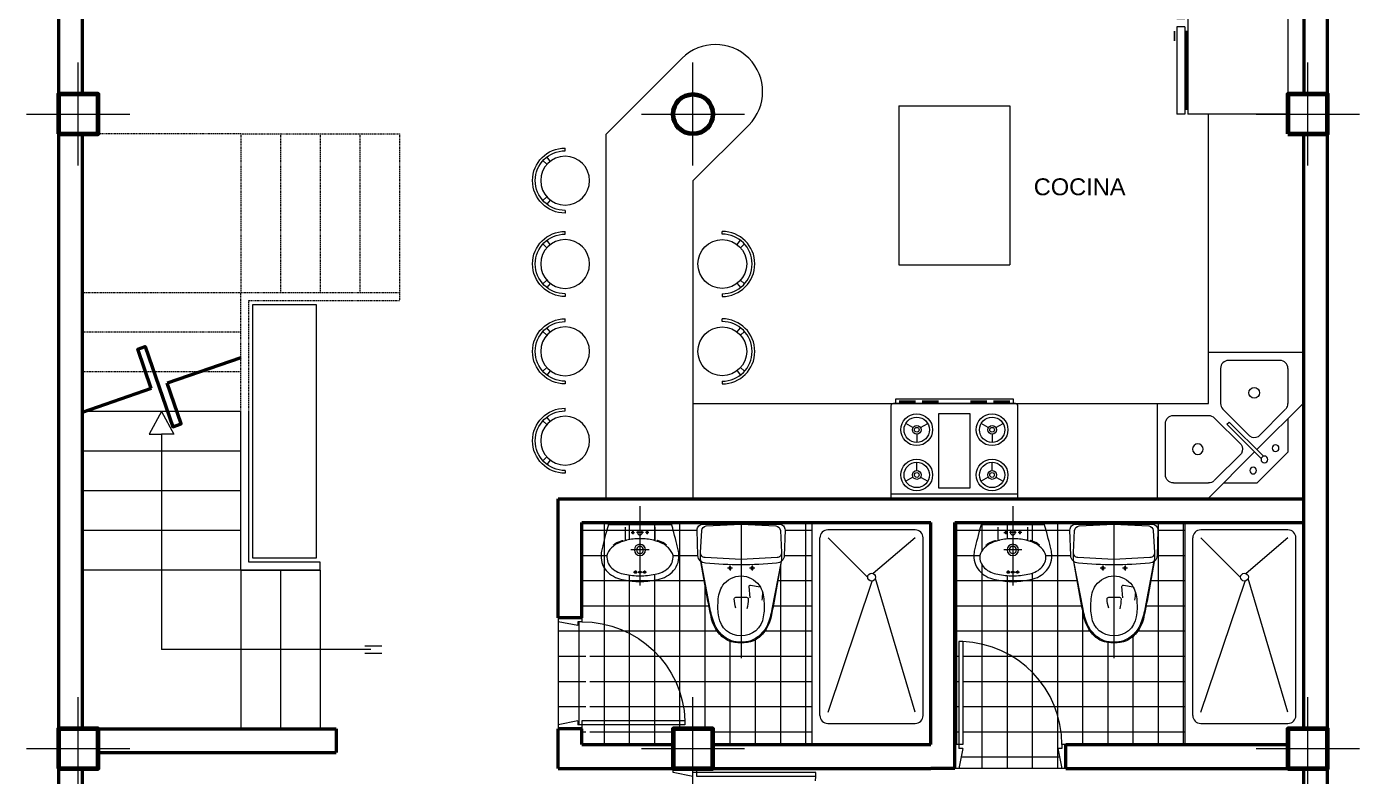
# Model space of a CAD drawing. Extents: x -454308 to 890911, y -14103 to 1343694.
# Drawn here: x 205857.3 to 206109.3, y 658895.3 to 659037.1 of the extents above; entities that cross this region are included whole.
import ezdxf
from ezdxf.lldxf.tags import DXFTag

# ---------------------------------------------------------------- set-up
doc = ezdxf.new("R2010")
doc.units = 0
doc.header["$MEASUREMENT"] = 0
doc.linetypes.add('DASHDOT', pattern=[1, 0.5, -0.25, 0, -0.25])
doc.linetypes.add('HIDDEN2', pattern=[0.1875, 0.125, -0.0625])
for name, color, linetype, lineweight in [('columnas', 1, 'Continuous', 70), ('EJES', 8, 'Continuous', 5), ('escaleras', 68, 'Continuous', 20), ('Mobiliario', 7, 'Continuous', 9), ('paredes', 20, 'Continuous', 50), ('Piezas sanitarias', 7, 'Continuous', 15), ('PROYECCION', 21, 'Continuous', 9), ('PUERTAS', 7, 'Continuous', 20), ('SANITARIAS', 7, 'Continuous', 15), ('TEXTO', 7, 'Continuous', 15), ('textura', 250, 'Continuous', 13)]:
    doc.layers.add(name, color=color, linetype=linetype, lineweight=lineweight)
doc.styles.add('espacios', font='arial.ttf', dxfattribs={"height": 0.1})
tags = doc.linetypes.add('DASHED2', pattern=[0.375, 0.25, -0.125]).pattern_tags.tags
tags[6:7] = [DXFTag(74, 4), DXFTag(75, 0), DXFTag(340, '0'), DXFTag(46, 1.0), DXFTag(50, 0.0), DXFTag(44, 0.0), DXFTag(45, 0.0)]
tags[4:5] = [DXFTag(74, 4), DXFTag(75, 0), DXFTag(340, '0'), DXFTag(46, 1.0), DXFTag(50, 0.0), DXFTag(44, 0.0), DXFTag(45, 0.0)]
pattern_1 = [(90, (205447.387, 658641.817), (-4.7625, 3e-16), []), (180, (205447.387, 658641.817), (-6e-16, -4.7625), [])]

# ---------------------------------------------------------------- blocks, each defined once
blk = doc.blocks.new('Plt-Pta-080-izq-x15')
at = {"layer": 'PUERTAS'}
for p, q in [((-0.775, 0.7496), (-0.775, 0)), ((-0.75, 0.7496), (-0.775, 0.7496)), ((-0.75, 0.7496), (-0.75, 0)), ((-0.775, 0), (-0.8, 0)), ((-0.775, 0), (-0.775, -0.025)), ((-0.75, 0), (-0.775, 0)), ((-0.025, 0), (-0.025, -0.025)), ((0, 0), (-0.025, 0)), ((-0.75, -0.025), (-0.775, -0.025)), ((-0.75, -0.025), (-0.775, -0.15)), ((-0.025, -0.025), (-0.05, -0.025)), ((-0.05, -0.025), (-0.025, -0.15)), ((-0.775, -0.15), (-0.8, -0.15)), ((0, -0.15), (-0.025, -0.15))]:
    blk.add_line(p, q, dxfattribs=at)
at = {"layer": 'PUERTAS', "linetype": 'HIDDEN2'}
blk.add_arc((-0.775, 0), 0.75, 0, 88.08979, dxfattribs=at)
blk = doc.blocks.new('Plt-Wc03')
at = {"layer": 'Piezas sanitarias', "color": 9, "linetype": 'DASHED2'}
blk.add_line((0, -0.01), (0, -0.8555), dxfattribs=at)
at = {"layer": 'Piezas sanitarias'}
for p, q in [((-0.0859, -0.287), (-0.0539, -0.287)), ((-0.0699, -0.271), (-0.0701, -0.303)), ((0.054, -0.287), (0.086, -0.287)), ((0.07, -0.271), (0.0698, -0.303))]:
    blk.add_line(p, q, dxfattribs=at)
for points in [[(-0.2239, -0.255, 0.053591), (0.2239, -0.255, 0.404026), (0.2719, -0.2087), (0.2775, -0.048, 0.414214), (0.2395, -0.01), (-0.2395, -0.01, 0.414214), (-0.2775, -0.048), (-0.2719, -0.2087, 0.404026)], [(0, -0.233), (0.2267, -0.2211, 0.414214), (0.2551, -0.1896), (0.2478, -0.0499, 0.383864), (0.2194, -0.0215), (0, -0.01), (-0.2194, -0.0215, 0.383864), (-0.2478, -0.0499), (-0.2551, -0.1896, 0.414214), (-0.2267, -0.2211)], [(0, -0.715, 0.37964), (0.14, -0.595, 0.079873), (0.144, -0.495, 0.138583), (0.115, -0.395, 0.226153), (0, -0.336, 0.226153), (-0.115, -0.395, 0.138583), (-0.144, -0.495, 0.079873), (-0.14, -0.595, 0.37964)]]:
    blk.add_lwpolyline(points, format="xyb", close=True, dxfattribs=at)
for points in [[(-0.2551, -0.1896, 0.012676), (-0.2552, -0.2264, 0.002263), (-0.255, -0.233), (-0.2528, -0.2453, 0.001902)], [(-0.255, -0.233), (-0.2526, -0.2455, 0.056758)], [(-0.2528, -0.2453), (-0.2088, -0.495, 0.001902), (-0.189, -0.595, 0.123265), (-0.142, -0.695, 0.121291), (-0.0789, -0.745, 0.190117), (0.0789, -0.745, 0.121291), (0.142, -0.695, 0.123265), (0.189, -0.595, 0.001902), (0.2088, -0.495), (0.2528, -0.2453, 0.002263)], [(-0.2526, -0.2455), (-0.1944, -0.545, 0.056758), (-0.1655, -0.645, 0.197284), (-0.0607, -0.745, 0.14834), (0.0607, -0.745, 0.197284), (0.1655, -0.645, 0.056758), (0.1944, -0.545), (0.2526, -0.2455)], [(0.2528, -0.2453), (0.255, -0.233, 0.002263), (0.2552, -0.2264, 0.012676), (0.2551, -0.1896, 0.012676)], [(-0.0571, -0.4739), (-0.0508, -0.4028, 0.493145), (-0.0602, -0.3942), (-0.1208, -0.4049)], [(0.0322, -0.5404, 0.090248), (0.043, -0.481, 0.414214), (0.033, -0.471), (-0.035, -0.471, 0.414214), (-0.045, -0.481, 0.051629), (-0.0368, -0.5445)]]:
    blk.add_lwpolyline(points, format="xyb", dxfattribs=at)
blk.add_lwpolyline([(0.2526, -0.2455), (0.255, -0.233)], dxfattribs=at)
for centre in [(-0.0699, -0.287), (0.07, -0.287)]:
    blk.add_circle(centre, 0.008, dxfattribs=at)
blk.add_arc((0.1919, -0.4335), 0.3269, 180.80422, 189.75516, dxfattribs=at)
blk = doc.blocks.new('Plt-Lvmanos04')
at = {"layer": 'Piezas sanitarias', "color": 9, "linetype": 'DASHDOT'}
blk.add_line((0, 0.1027), (0, -0.4981), dxfattribs=at)
at = {"layer": 'Piezas sanitarias'}
for p, q in [((-0.0562, -0.063), (-0.0338, -0.063)), ((-0.045, -0.0518), (-0.045, -0.0742)), ((-0.0215, -0.063), (0.0215, -0.063)), ((0, -0.0415), (0, -0.0845)), ((0.0562, -0.063), (0.0338, -0.063)), ((0.045, -0.0518), (0.045, -0.0742)), ((-0.0569, -0.1725), (0.0569, -0.1725)), ((-0.04, -0.313), (-0.017, -0.313)), ((-0.0285, -0.303), (-0.0285, -0.3205)), ((-0.0115, -0.313), (0.0115, -0.313)), ((0, -0.303), (0, -0.3205)), ((0.04, -0.313), (0.017, -0.313)), ((0.0285, -0.303), (0.0285, -0.3205))]:
    blk.add_line(p, q, dxfattribs=at)
for points in [[(-0.1989, -0.0096, 0.488786), (-0.1955, -0.014), (0.1955, -0.014, 0.488786), (0.1989, -0.0096, -0.001137), (0.1978, -0.0053, 0.344648), (0.191, 0), (-0.191, 0, 0.344648), (-0.1978, -0.0053, -0.001137)], [(0, -0.103, -0.069791), (0.0848, -0.1118, -0.058652), (0.152, -0.137, -0.026369), (0.168, -0.15, -0.128687), (0.2045, -0.195, -0.052138), (0.2085, -0.208, -0.233681), (0.1775, -0.2866, -0.15547), (0.095, -0.3264, -0.039583), (0, -0.336, -0.039583), (-0.095, -0.3264, -0.15547), (-0.1775, -0.2866, -0.233681), (-0.2085, -0.208, -0.052138), (-0.2045, -0.195, -0.128687), (-0.168, -0.15, -0.026369), (-0.152, -0.137, -0.058652), (-0.0848, -0.1118, -0.069791)], [(-0.0285, -0.308, 0.056606), (-0.0321, -0.3084, 0.070345), (-0.0349, -0.3095, 0.106153), (-0.0369, -0.3113, 0.161551), (-0.0375, -0.313, 0.161551), (-0.0369, -0.3147, 0.106153), (-0.0349, -0.3165, 0.070345), (-0.0321, -0.3176, 0.056606), (-0.0285, -0.318, 0.056606), (-0.0249, -0.3176, 0.070345), (-0.0221, -0.3165, 0.106153), (-0.0201, -0.3147, 0.161551), (-0.0195, -0.313, 0.161551), (-0.0201, -0.3113, 0.106153), (-0.0221, -0.3095, 0.070345), (-0.0249, -0.3084, 0.056606)], [(0, -0.308, 0.056606), (-0.0036, -0.3084, 0.070345), (-0.0064, -0.3095, 0.106153), (-0.0084, -0.3113, 0.161551), (-0.009, -0.313, 0.161551), (-0.0084, -0.3147, 0.106153), (-0.0064, -0.3165, 0.070345), (-0.0036, -0.3176, 0.056606), (0, -0.318, 0.056606), (0.0036, -0.3176, 0.070345), (0.0064, -0.3165, 0.106153), (0.0084, -0.3147, 0.161551), (0.009, -0.313, 0.161551), (0.0084, -0.3113, 0.106153), (0.0064, -0.3095, 0.070345), (0.0036, -0.3084, 0.056606)], [(0.0285, -0.308, -0.056606), (0.0321, -0.3084, -0.070345), (0.0349, -0.3095, -0.106153), (0.0369, -0.3113, -0.161551), (0.0375, -0.313, -0.161551), (0.0369, -0.3147, -0.106153), (0.0349, -0.3165, -0.070345), (0.0321, -0.3176, -0.056606), (0.0285, -0.318, -0.056606), (0.0249, -0.3176, -0.070345), (0.0221, -0.3165, -0.106153), (0.0201, -0.3147, -0.161551), (0.0195, -0.313, -0.161551), (0.0201, -0.3113, -0.106153), (0.0221, -0.3095, -0.070345), (0.0249, -0.3084, -0.056606)]]:
    blk.add_lwpolyline(points, format="xyb", close=True, dxfattribs=at)
for points in [[(0.1978, -0.0053, 0.015268), (0.214, -0.063, 0.006896), (0.233, -0.137, 0.006472), (0.2415, -0.1725, -0.027897), (0.2455, -0.208, -0.218728), (0.202, -0.313, -0.154996), (0.1, -0.362, -0.039605), (0, -0.372, -0.039605), (-0.1, -0.362, -0.154996), (-0.202, -0.313, -0.218728), (-0.2455, -0.208, -0.027897), (-0.2415, -0.1725, 0.006472), (-0.233, -0.137, 0.006896), (-0.214, -0.063, 0.014131), (-0.1989, -0.0096, 0.014131)], [(-0.0935, -0.029), (-0.0935, -0.105, 0.487083), (-0.0848, -0.1118, 0.487083)], [(0.0935, -0.029), (0.0935, -0.105, -0.487083), (0.0848, -0.1118)], [(-0.1695, -0.1434, -0.007513), (-0.1555, -0.1317, -0.034507), (-0.1122, -0.1136, -0.513393), (-0.1085, -0.1162), (-0.1085, -0.1166, -0.320792), (-0.1104, -0.1193, -0.320792)], [(0.1695, -0.1434, 0.007513), (0.1555, -0.1317, 0.034507), (0.1122, -0.1136, 0.513393), (0.1085, -0.1162), (0.1085, -0.1166, 0.320792), (0.1104, -0.1193, 0.320792)]]:
    blk.add_lwpolyline(points, format="xyb", dxfattribs=at)
for centre, radius in [((-0.045, -0.063), 0.006), ((0, -0.063), 0.015), ((0.045, -0.063), 0.006), ((0, -0.1725), 0.0355), ((0, -0.1725), 0.0225)]:
    blk.add_circle(centre, radius, dxfattribs=at)
blk = doc.blocks.new('Plt-Pta-070-izq-x15')
at = {"layer": 'PUERTAS'}
for p, q in [((-0.675, 0.6495), (-0.675, 0)), ((-0.65, 0.6495), (-0.675, 0.6495)), ((-0.65, 0.6495), (-0.65, 0)), ((-0.675, 0), (-0.7, 0)), ((-0.675, 0), (-0.675, -0.025)), ((-0.65, 0), (-0.675, 0)), ((0, 0), (-0.025, 0)), ((-0.025, 0), (-0.025, -0.025)), ((-0.65, -0.025), (-0.675, -0.15)), ((-0.65, -0.025), (-0.675, -0.025)), ((-0.05, -0.025), (-0.025, -0.15)), ((-0.025, -0.025), (-0.05, -0.025)), ((-0.675, -0.15), (-0.7, -0.15)), ((0, -0.15), (-0.025, -0.15))]:
    blk.add_line(p, q, dxfattribs=at)
blk.add_arc((-0.675, 0), 0.65, 0, 87.79577, dxfattribs=at)
blk = doc.blocks.new('Plt-Nevera01')
at = {"layer": 'Mobiliario'}
for p, q in [((0, 0), (0, 0.9)), ((0, 0.9), (0.63, 0.9)), ((0.63, 0.3), (0.63, 0.9)), ((0.63, 0.87), (0.65, 0.87)), ((0.65, 0.9), (0.7, 0.9)), ((0.65, 0.35), (0.65, 0.9)), ((0.7, 0.35), (0.7, 0.9)), ((0.63, 0.38), (0.65, 0.38)), ((0.65, 0.35), (0.7, 0.35)), ((0.63, 0), (0.63, 0.3)), ((0.63, 0.27), (0.65, 0.27)), ((0.65, 0.3), (0.7, 0.3)), ((0.65, 0), (0.65, 0.3)), ((0.7, 0), (0.7, 0.3)), ((0, 0), (0.63, 0)), ((0.63, 0.03), (0.65, 0.03)), ((0.65, 0), (0.7, 0))]:
    blk.add_line(p, q, dxfattribs=at)
for points, const_width in [([(0.64, 0.38), (0.64, 0.87)], 0.02), ([(0.7144, 0.3764), (0.7144, 0.4386)], 0.01), ([(0.64, 0.03), (0.64, 0.27)], 0.02), ([(0.7144, 0.2778), (0.7144, 0.2312)], 0.01)]:
    blk.add_lwpolyline(points, dxfattribs=dict(at, const_width=const_width))
blk = doc.blocks.new('silla')
at = {"layer": 'Mobiliario'}
for p, q in [((-0.275, 0), (-0.3, 0)), ((0.275, 0), (0.3, 0)), ((-0.179, -0.137), (-0.218, -0.167)), ((-0.15, -0.168), (-0.184, -0.205)), ((0.15, -0.168), (0.184, -0.205)), ((0.179, -0.137), (0.218, -0.167))]:
    blk.add_line(p, q, dxfattribs=at)
blk.add_circle((0, 0), 0.225, dxfattribs=at)
for radius in [0.3, 0.275]:
    blk.add_arc((0, 0), radius, 180, 0, dxfattribs=at)
blk = doc.blocks.new('A$C5BE56470')
at = {"layer": 'TEXTO', "ltscale": 3, "style": 'espacios'}
blk.add_text('COCINA', height=0.10645, dxfattribs=at).set_placement((0.0116, 0.038))
blk = doc.blocks.new('7uytiyuiuyoiyoyoiuiouou')
at = {"layer": 'Mobiliario'}
for p, q in [((-131.9855, -205.9276), (-131.9855, -205.1876)), ((-131.9855, -205.1876), (-131.9555, -205.1876)), ((-131.9555, -205.1726), (-131.9555, -205.9426)), ((-131.3555, -205.1576), (-131.9405, -205.1576)), ((-131.3855, -205.1576), (-131.3855, -205.9576)), ((-131.3555, -205.9576), (-131.3555, -205.1576)), ((-131.8043, -205.2963), (-131.8305, -205.2508)), ((-131.4918, -205.2963), (-131.4655, -205.2508)), ((-131.8043, -205.3439), (-131.8305, -205.3894)), ((-131.763, -205.3201), (-131.7105, -205.3201)), ((-131.533, -205.3201), (-131.5855, -205.3201)), ((-131.4918, -205.3439), (-131.4655, -205.3894)), ((-131.8043, -205.7713), (-131.8305, -205.7258)), ((-131.763, -205.7951), (-131.7105, -205.7951)), ((-131.533, -205.7951), (-131.5855, -205.7951)), ((-131.4918, -205.7713), (-131.4655, -205.7258)), ((-131.8043, -205.8189), (-131.8305, -205.8644)), ((-131.4918, -205.8189), (-131.4655, -205.8644)), ((-131.9555, -205.9276), (-131.9855, -205.9276)), ((-131.9405, -205.9576), (-131.3555, -205.9576))]:
    blk.add_line(p, q, dxfattribs=at)
at = {"layer": 'Mobiliario', "const_width": 0.02}
for points in [[(-131.9655, -205.2076), (-131.9655, -205.3126)], [(-131.9655, -205.3526), (-131.9655, -205.4576)], [(-131.9655, -205.6576), (-131.9655, -205.7626)], [(-131.9655, -205.8026), (-131.9655, -205.9076)]]:
    blk.add_lwpolyline(points, dxfattribs=at)
at = {"layer": 'Mobiliario'}
blk.add_lwpolyline([(-131.89, -205.6576), (-131.4254, -205.6576), (-131.4254, -205.4576), (-131.89, -205.4576)], close=True, dxfattribs=at)
for centre, radius in [((-131.7905, -205.3201), 0.1), ((-131.7905, -205.3201), 0.08), ((-131.7905, -205.3201), 0.0275), ((-131.5055, -205.3201), 0.1), ((-131.5055, -205.3201), 0.08), ((-131.5055, -205.3201), 0.0275), ((-131.7905, -205.3201), 0.015), ((-131.5055, -205.3201), 0.015), ((-131.7905, -205.7951), 0.1), ((-131.7905, -205.7951), 0.08), ((-131.5055, -205.7951), 0.1), ((-131.5055, -205.7951), 0.08), ((-131.7905, -205.7951), 0.0275), ((-131.7905, -205.7951), 0.015), ((-131.5055, -205.7951), 0.0275), ((-131.5055, -205.7951), 0.015)]:
    blk.add_circle(centre, radius, dxfattribs=at)
for centre, start, end in [((-131.9405, -205.1726), 90, 180), ((-131.9405, -205.9426), 180, 270)]:
    blk.add_arc(centre, 0.015, start, end, dxfattribs=at)
blk = doc.blocks.new('rtyrtytutyuyui')
at = {"linetype": 'Continuous'}
for points in [[(-137.0561, -197.4601), (-136.8873, -197.6289)], [(-136.6603, -197.4601), (-136.8318, -197.6316)]]:
    blk.add_lwpolyline(points, dxfattribs=at)
blk.add_arc((-136.8575, -197.5871), 0.0514, 234.45219, 300.01726, dxfattribs=at)
at = {"layer": 'Mobiliario'}
for p, q in [((-136.5457, -197.1027), (-137.1457, -197.1027)), ((-137.0707, -197.2027), (-137.0707, -197.4248)), ((-136.6957, -197.1527), (-137.0207, -197.1527)), ((-136.6457, -197.2027), (-136.6457, -197.4248))]:
    blk.add_line(p, q, dxfattribs=at)
blk.add_circle((-136.8582, -197.3569), 0.0339, dxfattribs=at)
for centre, start, end in [((-137.0207, -197.2027), 90, 180), ((-136.6957, -197.2027), 0, 90), ((-137.0207, -197.4248), 180, 225), ((-136.6957, -197.4248), 319.07802, 0)]:
    blk.add_arc(centre, 0.05, start, end, dxfattribs=at)
blk = doc.blocks.new('A$C63E0405E')
at = {"layer": 'Mobiliario'}
for p, q in [((0.4524, 0.4842), (0.4382, 0.47)), ((0.4382, 0.47), (0.6534, 0.2546)), ((0.4524, 0.4842), (0.6676, 0.2687))]:
    blk.add_line(p, q, dxfattribs=at)
for points in [[(0.6266, 0.3098), (0.9221, 0.6053)], [(0.8221, 0.5053), (0.8221, 0.2943)], [(0.3168, 0), (0.6124, 0.2956)], [(0.6277, 0.1), (0.8221, 0.2943)], [(0.4168, 0.1), (0.6277, 0.1)]]:
    blk.add_lwpolyline(points, dxfattribs=at)
for centre in [(0.7445, 0.3191), (0.6738, 0.2484), (0.603, 0.1777)]:
    blk.add_circle(centre, 0.0212, dxfattribs=at)
blk.add_blockref('rtyrtytutyuyui', (137.4678, 198.0248), dxfattribs=at)
at = {"layer": 'Mobiliario', "xscale": -1, "rotation": 89.99999999999352}
blk.add_blockref('rtyrtytutyuyui', (-197.1027, -136.5457), dxfattribs=at)

msp = doc.modelspace()

# ---------------------------------------------------------------- hatches: boundary and pattern name
at = {"layer": 'textura'}
h = msp.add_hatch(dxfattribs=at)
h.set_pattern_fill('NET,_O', color=256, scale=1.5, angle=90)
h.set_pattern_definition(pattern_1)
h.paths.add_polyline_path([(205962.261, 658924.567), (205961.511, 658924.567), (205961.511, 658923.817), (205957.761, 658924.567), (205957.761, 658905.067), (205961.511, 658905.817), (205961.511, 658905.067), (205962.261, 658905.067)])
h.paths.add_polyline_path([(205986.684, 658925.467, -0.0019021), (205986.09, 658928.467), (205984.769, 658935.958, -0.2261216), (205984.197, 658937.057), (205984.029, 658941.877, -0.4142136), (205985.169, 658943.017), (205999.539, 658943.017, -0.4142136), (206000.679, 658941.877), (206000.511, 658937.057, -0.2261216), (205999.939, 658935.958), (205998.618, 658928.467, -0.0019021), (205998.024, 658925.467, -0.1232651), (205996.614, 658922.467, -0.1212906), (205994.721, 658920.967, -0.1901173), (205989.987, 658920.967, -0.1212906), (205988.094, 658922.467, -0.1232651)], flags=16)
h.paths.add_polyline_path([(205986.524, 658926.967), (205984.777, 658935.952), (205984.704, 658936.327, -0.0022633), (205984.699, 658936.524, -0.0121503), (205984.7, 658937.584, -0.0127277), (205984.702, 658937.629), (205984.921, 658941.821, -0.383864), (205985.773, 658942.672), (205992.354, 658943.017), (205998.935, 658942.672, -0.383864), (205999.787, 658941.821), (206000.007, 658937.629, -0.0127277), (206000.008, 658937.584, -0.0121503), (206000.009, 658936.524, -0.0022633), (206000.004, 658936.327), (205999.931, 658935.952), (205998.185, 658926.967, -0.0567578), (205997.319, 658923.967, -0.1972844), (205994.174, 658920.967, -0.1483405), (205990.534, 658920.967, -0.1972844), (205987.389, 658923.967, -0.0567578)], flags=0)
h.paths.add_polyline_path([(205988.154, 658925.467, -0.079873), (205988.034, 658928.467, -0.1385825), (205988.904, 658931.467, -0.2261532), (205992.354, 658933.237, -0.2261532), (205995.804, 658931.467, -0.1385825), (205996.674, 658928.467, -0.079873), (205996.554, 658925.467, -0.3796399), (205992.354, 658921.867, -0.3796399)], flags=0)
h.paths.add_polyline_path([(205976.085, 658933.527, -0.039583), (205973.236, 658933.237, -0.039583), (205970.387, 658933.527, -0.1554698), (205967.91, 658934.719, -0.2336808), (205966.981, 658937.077, -0.0521379), (205967.101, 658937.467, -0.128687), (205968.196, 658938.817, -0.0263692), (205968.676, 658939.207, -0.0368855), (205969.924, 658939.739, 0.3399668), (205969.981, 658939.824, 0.0172896), (205969.981, 658939.83), (205969.981, 658939.758, -0.02009), (205970.692, 658939.964, -0.4870831), (205970.431, 658940.168, 0.4870831), (205970.692, 658939.964, -0.0697909), (205973.236, 658940.227, -0.0697909), (205975.781, 658939.964, -0.02009), (205976.491, 658939.758), (205976.491, 658939.819, 0.3207916), (205976.548, 658939.739, -0.0368855), (205977.796, 658939.207, -0.0263692), (205978.276, 658938.817, -0.128687), (205979.371, 658937.467, -0.0521379), (205979.491, 658937.077, -0.2336808), (205978.562, 658934.719, -0.1554698)], flags=16)
h.paths.add_polyline_path([(205973.838, 658933.875, -0.1615511), (205973.821, 658933.927), (205973.811, 658933.927, 0.0756982)], flags=0)
h.paths.add_polyline_path([(205993.704, 658928.872, 0.0004099), (205993.704, 658928.887, -0.0004099)], flags=0)
h.paths.add_polyline_path([(205973.236, 658933.777, -0.0566056), (205973.128, 658933.789, -0.070345), (205973.045, 658933.821, -0.1833246), (205972.956, 658933.927, -0.1833246), (205973.045, 658934.033, -0.070345), (205973.128, 658934.065, -0.0566056), (205973.236, 658934.077, -0.0380131), (205973.31, 658934.072, 0.0380131), (205973.236, 658934.077), (205973.236, 658933.927), (205973.506, 658933.927, 0.1615511), (205973.489, 658933.979, 0.1061532), (205973.427, 658934.033, -0.1833246), (205973.517, 658933.927, -0.1833246), (205973.427, 658933.821, -0.070345), (205973.345, 658933.789, -0.0566056)], flags=0)
h.paths.add_polyline_path([(205972.111, 658933.927), (205972.101, 658933.927, 0.0756982), (205972.128, 658933.875, -0.1615511)], flags=0)
h.paths.add_polyline_path([(205972.171, 658938.142, -1), (205974.301, 658938.142, -1)], flags=0)
h.paths.add_polyline_path([(205971.528, 658938.142, 0.4658267), (205972.561, 658938.142, 1), (205973.911, 658938.142)], flags=0)
h.paths.add_polyline_path([(205990.014, 658934.707, -1), (205990.494, 658934.707, -1)], flags=0)
h.paths.add_polyline_path([(205975.831, 658939.958, -0.0000011), (205975.831, 658939.958, -939520.5120104)], flags=16)
h.paths.add_polyline_path([(205974.251, 658941.427, 4.3980841), (205974.406, 658941.427, 0.4142136), (205974.586, 658941.247), (205974.586, 658941.427)], flags=16)
h.paths.add_polyline_path([(205972.786, 658941.427, -1), (205973.686, 658941.427, -1)], flags=16)
h.paths.add_polyline_path([(205994.211, 658934.707, -1), (205994.691, 658934.707, -1)], flags=0)
h.paths.add_polyline_path([(205971.706, 658941.427, -1), (205972.066, 658941.427, -1)], flags=16)
edge = h.paths.add_edge_path()
edge.add_line((205987.011, 658904.317), (205987.011, 658901.317))
edge.add_line((205987.011, 658901.317), (206005.761, 658901.317))
edge.add_line((206005.761, 658901.317), (206005.761, 658943.317))
edge.add_line((206005.761, 658943.317), (205962.261, 658943.317))
edge.add_line((205962.261, 658943.317), (205962.261, 658901.317))
edge.add_line((205962.261, 658901.317), (205963.011, 658901.317))
edge.add_line((205963.011, 658901.317), (205963.011, 658920.803))
edge.add_line((205963.011, 658920.803), (205963.761, 658920.803))
edge.add_arc((205963.011, 658901.317), 19.5, 8.84988, 87.79577, ccw=False)
edge.add_line((205982.279, 658904.317), (205987.011, 658904.317))
edge = h.paths.add_edge_path()
edge.add_line((205963.761, 658901.317), (205979.511, 658901.317))
edge.add_line((205979.511, 658901.317), (205979.511, 658904.317))
edge.add_line((205979.511, 658904.317), (205982.279, 658904.317))
edge.add_arc((205963.011, 658901.317), 19.5, 8.84988, 87.79577)
edge.add_line((205963.761, 658920.803), (205963.761, 658901.317))
h = msp.add_hatch(dxfattribs=at)
h.set_pattern_fill('NET,_O', color=256, scale=1.5, angle=90)
h.set_pattern_definition(pattern_1)
h.paths.add_polyline_path([(206076.261, 658943.317), (206032.761, 658943.317), (206032.761, 658901.317), (206033.511, 658901.317), (206033.511, 658920.803), (206034.261, 658920.803, -0.40299), (206053.011, 658901.317), (206053.761, 658901.317), (206076.261, 658901.317)])
h.paths.add_polyline_path([(206057.184, 658925.467, -0.0019021), (206056.59, 658928.467), (206055.269, 658935.958, -0.2261216), (206054.697, 658937.057), (206054.529, 658941.877, -0.4142136), (206055.669, 658943.017), (206070.039, 658943.017, -0.4142136), (206071.179, 658941.877), (206071.011, 658937.057, -0.2261216), (206070.439, 658935.958), (206069.118, 658928.467, -0.0019021), (206068.524, 658925.467, -0.1232651), (206067.114, 658922.467, -0.1212906), (206065.221, 658920.967, -0.1901173), (206060.487, 658920.967, -0.1212906), (206058.594, 658922.467, -0.1232651)], flags=16)
h.paths.add_polyline_path([(206057.024, 658926.967), (206055.277, 658935.952), (206055.204, 658936.327, -0.0022633), (206055.199, 658936.524, -0.0121503), (206055.2, 658937.584, -0.0127277), (206055.202, 658937.629), (206055.421, 658941.821, -0.383864), (206056.273, 658942.672), (206062.854, 658943.017), (206069.435, 658942.672, -0.383864), (206070.287, 658941.821), (206070.507, 658937.629, -0.0127277), (206070.508, 658937.584, -0.0121503), (206070.509, 658936.524, -0.0022633), (206070.504, 658936.327), (206070.431, 658935.952), (206068.685, 658926.967, -0.0567578), (206067.819, 658923.967, -0.1972844), (206064.674, 658920.967, -0.1483405), (206061.034, 658920.967, -0.1972844), (206057.889, 658923.967, -0.0567578)], flags=0)
h.paths.add_polyline_path([(206058.654, 658925.467, -0.079873), (206058.534, 658928.467, -0.1385825), (206059.404, 658931.467, -0.2261532), (206062.854, 658933.237, -0.2261532), (206066.304, 658931.467, -0.1385825), (206067.174, 658928.467, -0.079873), (206067.054, 658925.467, -0.3796399), (206062.854, 658921.867, -0.3796399)], flags=0)
h.paths.add_polyline_path([(206046.585, 658933.527, -0.039583), (206043.736, 658933.237, -0.039583), (206040.887, 658933.527, -0.1554698), (206038.41, 658934.719, -0.2336808), (206037.481, 658937.077, -0.0521379), (206037.601, 658937.467, -0.128687), (206038.696, 658938.817, -0.0263692), (206039.176, 658939.207, -0.0368855), (206040.424, 658939.739, 0.3399668), (206040.481, 658939.824, 0.0172896), (206040.481, 658939.83), (206040.481, 658939.758, -0.02009), (206041.192, 658939.964, -0.4870831), (206040.931, 658940.168, 0.4870831), (206041.192, 658939.964, -0.0697909), (206043.736, 658940.227, -0.0697909), (206046.281, 658939.964, -0.02009), (206046.991, 658939.758), (206046.991, 658939.819, 0.3207916), (206047.048, 658939.739, -0.0368855), (206048.296, 658939.207, -0.0263692), (206048.776, 658938.817, -0.128687), (206049.871, 658937.467, -0.0521379), (206049.991, 658937.077, -0.2336808), (206049.062, 658934.719, -0.1554698)], flags=16)
h.paths.add_polyline_path([(206044.338, 658933.875, -0.1615511), (206044.321, 658933.927), (206044.311, 658933.927, 0.0756982)], flags=0)
h.paths.add_polyline_path([(206064.204, 658928.872, 0.0004099), (206064.204, 658928.887, -0.0004099)], flags=0)
h.paths.add_polyline_path([(206043.736, 658933.777, -0.0566056), (206043.628, 658933.789, -0.070345), (206043.545, 658933.821, -0.1833246), (206043.456, 658933.927, -0.1833246), (206043.545, 658934.033, -0.070345), (206043.628, 658934.065, -0.0566056), (206043.736, 658934.077, -0.0380131), (206043.81, 658934.072, 0.0380131), (206043.736, 658934.077), (206043.736, 658933.927), (206044.006, 658933.927, 0.1615511), (206043.989, 658933.979, 0.1061532), (206043.927, 658934.033, -0.1833246), (206044.017, 658933.927, -0.1833246), (206043.927, 658933.821, -0.070345), (206043.845, 658933.789, -0.0566056)], flags=0)
h.paths.add_polyline_path([(206042.611, 658933.927), (206042.601, 658933.927, 0.0756982), (206042.628, 658933.875, -0.1615511)], flags=0)
h.paths.add_polyline_path([(206042.671, 658938.142, -1), (206044.801, 658938.142, -1)], flags=0)
h.paths.add_polyline_path([(206042.028, 658938.142, 0.4658267), (206043.061, 658938.142, 1), (206044.411, 658938.142)], flags=0)
h.paths.add_polyline_path([(206060.514, 658934.707, -1), (206060.994, 658934.707, -1)], flags=0)
h.paths.add_polyline_path([(206046.331, 658939.958, -0.0000011), (206046.331, 658939.958, -939520.5120104)], flags=16)
h.paths.add_polyline_path([(206044.751, 658941.427, 4.3980841), (206044.906, 658941.427, 0.4142136), (206045.086, 658941.247), (206045.086, 658941.427)], flags=16)
h.paths.add_polyline_path([(206043.286, 658941.427, -1), (206044.186, 658941.427, -1)], flags=16)
h.paths.add_polyline_path([(206064.711, 658934.707, -1), (206065.191, 658934.707, -1)], flags=0)
h.paths.add_polyline_path([(206042.206, 658941.427, -1), (206042.566, 658941.427, -1)], flags=16)
h.paths.add_polyline_path([(206034.261, 658920.803), (206034.261, 658901.317), (206033.511, 658901.317), (206033.511, 658900.567), (206034.261, 658900.567), (206033.511, 658896.817), (206053.011, 658896.817), (206052.261, 658900.567), (206053.011, 658900.567), (206053.011, 658901.317, 0.40299)])

# ---------------------------------------------------------------- linework, layer by layer
at = {"layer": 'columnas'}
for points in [[(205863.261, 659016.817), (205870.761, 659016.817), (205870.761, 659024.317), (205863.261, 659024.317), (205863.261, 659016.817)], [(206095.761, 659016.817), (206103.261, 659016.817), (206103.261, 659024.317), (206095.761, 659024.317), (206095.761, 659016.817)], [(205863.261, 658896.817), (205870.761, 658896.817), (205870.761, 658904.317), (205863.261, 658904.317), (205863.261, 658896.817)], [(205979.511, 658896.817), (205987.011, 658896.817), (205987.011, 658904.317), (205979.511, 658904.317), (205979.511, 658896.817)], [(206095.761, 658896.817), (206103.261, 658896.817), (206103.261, 658904.317), (206095.761, 658904.317), (206095.761, 658896.817)]]:
    msp.add_lwpolyline(points, dxfattribs=at)
msp.add_circle((205983.261, 659020.567), 3.75, dxfattribs=at)
at = {"layer": 'EJES'}
for points in [[(205867.011, 659010.817), (205867.011, 659030.317)], [(205983.261, 659010.817), (205983.261, 659030.317)], [(206099.511, 659010.817), (206099.511, 659030.317)], [(205857.261, 659020.567), (205876.761, 659020.567)], [(205973.511, 659020.567), (205993.011, 659020.567)], [(206089.761, 659020.567), (206109.261, 659020.567)], [(205867.011, 658890.817), (205867.011, 658910.317)], [(205983.261, 658890.817), (205983.261, 658910.317)], [(206099.511, 658890.817), (206099.511, 658910.317)], [(205857.261, 658900.567), (205876.761, 658900.567)], [(205973.511, 658900.567), (205993.011, 658900.567)], [(206089.761, 658900.567), (206109.261, 658900.567)]]:
    msp.add_lwpolyline(points, dxfattribs=at)
at = {"layer": 'escaleras', "linetype": 'Continuous'}
for p, q in [((205912.761, 658934.317), (205912.761, 658935.817)), ((205897.761, 658934.317), (205897.761, 658904.317)), ((205905.261, 658934.317), (205905.261, 658904.317)), ((205912.761, 658934.317), (205912.761, 658904.317))]:
    msp.add_line(p, q, dxfattribs=at)
for points in [[(205897.761, 658964.317), (205867.761, 658964.317)], [(205912.761, 658934.317), (205897.761, 658934.317), (205897.761, 658964.317)], [(205912.761, 658935.817), (205899.261, 658935.817), (205899.261, 658964.317)], [(205897.761, 658956.817), (205867.761, 658956.817)], [(205897.761, 658949.317), (205867.761, 658949.317)], [(205897.761, 658941.817), (205867.761, 658941.817)], [(205897.761, 658934.317), (205867.761, 658934.317)], [(205897.761, 658934.317), (205912.761, 658934.317)]]:
    msp.add_lwpolyline(points, dxfattribs=at)
at = {"layer": 'Mobiliario'}
for p, q in [((206022.196, 659022.154), (206022.196, 658992.064)), ((205966.761, 659016.689), (205966.761, 658947.817)), ((205983.261, 659007.945), (205983.261, 658947.817)), ((205921.201, 658920.01), (205924.451, 658920.01)), ((205921.201, 658918.624), (205924.451, 658918.624))]:
    msp.add_line(p, q, dxfattribs=at)
for points in [[(205966.761, 659016.689), (205981.194, 659031.122)], [(206022.196, 659022.154), (206043.196, 659022.154)], [(206043.196, 659022.154), (206043.196, 658992.064)], [(206080.761, 658965.817), (206080.761, 659020.567)], [(205983.261, 659007.945), (205993.816, 659018.5)], [(206022.196, 658992.064), (206043.196, 658992.064)], [(205983.261, 658965.817), (206080.761, 658965.817)], [(205882.761, 658964.317), (205880.41, 658960.058), (205882.761, 658960.058)], [(205882.761, 658964.317), (205885.113, 658960.058), (205882.761, 658960.058)], [(205882.761, 658960.058), (205882.761, 658919.317)], [(205922.362, 658919.317), (205882.761, 658919.317)]]:
    msp.add_lwpolyline(points, dxfattribs=at)
msp.add_lwpolyline([(205912.011, 658936.567), (205900.011, 658936.567), (205900.011, 658984.567), (205912.011, 658984.567)], close=True, dxfattribs=at)
msp.add_arc((205987.505, 659024.811), 8.925, 315, 135, dxfattribs=at)
at = {"layer": 'paredes'}
for p, q in [((205863.261, 659241.817), (205863.261, 658641.817)), ((206103.261, 658641.817), (206103.261, 659241.817)), ((205867.761, 659136.817), (205867.761, 659024.317)), ((206098.761, 659048.254), (206098.761, 659024.317)), ((205867.761, 659016.817), (205867.761, 658904.317)), ((206098.761, 658904.317), (206098.761, 659016.817)), ((205962.261, 658925.317), (205957.761, 658925.317)), ((205915.787, 658904.317), (205915.787, 658899.817)), ((205962.261, 658904.317), (205957.761, 658904.317)), ((205867.761, 658896.817), (205867.761, 658814.317)), ((206032.761, 658896.817), (206028.261, 658896.817)), ((206098.761, 658814.317), (206098.761, 658896.817))]:
    msp.add_line(p, q, dxfattribs=at)
at = {"layer": 'paredes', "linetype": 'Continuous'}
for points in [[(205880.83, 658968.649), (205878.256, 658976.12), (205879.68, 658976.611), (205884.904, 658961.448), (205886.5, 658961.998), (205883.85, 658969.689)], [(205897.761, 658974.482), (205883.85, 658969.689)], [(205880.83, 658968.649), (205867.761, 658964.146)]]:
    msp.add_lwpolyline(points, dxfattribs=at)
at = {"layer": 'paredes'}
for points in [[(205957.761, 658947.817), (206098.761, 658947.817)], [(205957.761, 658925.317), (205957.761, 658947.817)], [(205962.261, 658943.317), (206028.261, 658943.317)], [(205962.261, 658925.317), (205962.261, 658943.317)], [(206028.261, 658901.317), (206028.261, 658943.317)], [(206032.761, 658943.317), (206098.761, 658943.317)], [(206032.761, 658896.817), (206032.761, 658943.317)], [(205870.761, 658904.317), (205915.787, 658904.317)], [(205957.761, 658896.817), (205957.761, 658904.317)], [(205962.261, 658901.317), (205962.261, 658904.317)], [(205870.761, 658899.817), (205915.787, 658899.817)], [(205962.261, 658901.317), (205979.511, 658901.317)], [(205987.011, 658901.317), (206028.261, 658901.317)], [(206053.761, 658901.317), (206095.761, 658901.317)], [(206053.761, 658896.817), (206053.761, 658901.317)], [(205957.761, 658896.817), (206028.261, 658896.817)], [(206053.761, 658896.817), (206098.761, 658896.817)]]:
    msp.add_lwpolyline(points, dxfattribs=at)
at = {"layer": 'Piezas sanitarias'}
for p, q in [((206005.761, 658901.317), (206028.261, 658901.317)), ((206076.261, 658901.317), (206095.761, 658901.317))]:
    msp.add_line(p, q, dxfattribs=at)
at = {"layer": 'PROYECCION', "linetype": 'HIDDEN2'}
for p, q in [((205897.761, 659016.817), (205897.761, 658986.817)), ((205905.261, 659016.817), (205905.261, 658986.817)), ((205912.761, 659016.817), (205912.761, 658986.817)), ((205920.261, 659016.817), (205920.261, 658986.817)), ((205927.761, 659016.817), (205927.761, 658985.317)), ((205897.761, 658964.317), (205897.761, 658986.817)), ((205899.261, 658964.317), (205899.261, 658985.317))]:
    msp.add_line(p, q, dxfattribs=at)
for points in [[(205897.761, 659016.817), (205867.761, 659016.817)], [(205897.761, 659016.817), (205927.761, 659016.817)], [(205867.761, 658986.817), (205927.761, 658986.817)], [(205899.261, 658985.317), (205927.761, 658985.317)], [(205897.761, 658979.317), (205867.761, 658979.317)], [(205897.761, 658971.817), (205867.761, 658971.817)]]:
    msp.add_lwpolyline(points, dxfattribs=at)
at = {"layer": 'SANITARIAS'}
for p, q in [((206005.761, 658943.317), (206005.761, 658901.317)), ((206076.261, 658943.317), (206076.261, 658901.317)), ((206007.261, 658906.831), (206007.261, 658940.431)), ((206025.261, 658941.931), (206008.761, 658941.931)), ((206008.812, 658940.431), (206016.298, 658932.896)), ((206025.261, 658940.431), (206017.334, 658933.679)), ((206026.761, 658906.831), (206026.761, 658940.431)), ((206077.761, 658906.831), (206077.761, 658940.431)), ((206095.761, 658941.931), (206079.261, 658941.931)), ((206079.312, 658940.431), (206086.798, 658932.896)), ((206095.761, 658940.431), (206087.834, 658933.679)), ((206097.261, 658906.831), (206097.261, 658940.431)), ((206008.812, 658907.427), (206017.17, 658932.262)), ((206025.261, 658907.427), (206017.743, 658932.758)), ((206079.312, 658907.427), (206087.67, 658932.262)), ((206095.761, 658907.427), (206088.243, 658932.758)), ((206008.761, 658905.331), (206025.261, 658905.331)), ((206079.261, 658905.331), (206095.761, 658905.331))]:
    msp.add_line(p, q, dxfattribs=at)
for centre in [(206017.037, 658932.996), (206087.537, 658932.996)]:
    msp.add_circle(centre, 0.745, dxfattribs=at)
for centre, start, end in [((206008.761, 658940.431), 90, 180), ((206025.261, 658940.431), 0, 90), ((206079.261, 658940.431), 90, 180), ((206095.761, 658940.431), 0, 90), ((206008.761, 658906.831), 180, 270), ((206025.261, 658906.831), 270, 0), ((206079.261, 658906.831), 180, 270), ((206095.761, 658906.831), 270, 0)]:
    msp.add_arc(centre, 1.5, start, end, dxfattribs=at)
at = {"layer": 'textura'}
for p, q in [((205957.761, 658925.317), (205957.761, 658904.317)), ((206053.761, 658896.817), (206032.761, 658896.817))]:
    msp.add_line(p, q, dxfattribs=at)

# ---------------------------------------------------------------- block references
at = {"yscale": 29.99999999534339, "zscale": 29.99999999534339}
for name, p, xscale, rotation in [('Plt-Nevera01', (206095.761, 659047.567), 29.99999999534339, 180), ('A$C63E0405E', (206098.761, 658975.479), -29.99999999534339, 90), ('Plt-Pta-070-izq-x15', (205962.261, 658925.317), -29.99999999534339, 270)]:
    msp.add_blockref(name, p, dxfattribs=dict(at, xscale=xscale, rotation=rotation))
at = {"linetype": 'Continuous'}
for name, p, xscale, yscale, zscale, rotation in [('silla', (205959.075, 659007.989), -20.51999999681402, 20.51999999681402, 20.51999999681488, 270), ('silla', (205959.075, 658992.224), -20.51999999681402, 20.51999999681402, 20.51999999681488, 270), ('silla', (205988.793, 658992.224), 20.51999999681402, 20.51999999681402, 20.51999999681395, 90), ('silla', (205959.075, 658975.695), -20.51999999681402, 20.51999999681402, 20.51999999681488, 270), ('silla', (205988.793, 658975.695), 20.51999999681402, 20.51999999681402, 20.51999999681395, 90), ('silla', (205959.075, 658958.794), -20.51999999681402, 20.51999999681402, 20.51999999681488, 270), ('7uytiyuiuyoiyoyoiuiouou', (212199.423, 655007.151), 29.99999999534339, 29.99999999534339, 29.99999999534339, 270), ('Plt-Pta-080-izq-x15', (205984.011, 658872.817), 29.99999999534339, 29.99999999534339, 29.99999999534339, 270)]:
    msp.add_blockref(name, p, dxfattribs=dict(at, xscale=xscale, yscale=yscale, zscale=zscale, rotation=rotation))
at = {"color": 0, "xscale": 29.99999999534339, "yscale": 29.99999999534339, "zscale": 29.99999999534339}
msp.add_blockref('A$C5BE56470', (206047.348, 659004.082), dxfattribs=at)
at = {"xscale": 29.99999999534339, "yscale": 29.99999999534339, "zscale": 29.99999999534339}
msp.add_blockref('Plt-Pta-070-izq-x15', (206053.761, 658901.317), dxfattribs=at)
at = {"layer": 'Piezas sanitarias', "linetype": 'Continuous', "xscale": -29.99999999534339, "yscale": 29.99999999534339, "zscale": 29.99999999534339, "rotation": 359.9999999999509}
for p in [(205973.236, 658943.317), (206043.736, 658943.317)]:
    msp.add_blockref('Plt-Lvmanos04', p, dxfattribs=at)
at = {"layer": 'Piezas sanitarias', "linetype": 'Continuous', "xscale": -29.99999999534339, "yscale": 29.99999999534339, "zscale": 29.99999999534339}
for p in [(205992.354, 658943.317), (206062.854, 658943.317)]:
    msp.add_blockref('Plt-Wc03', p, dxfattribs=at)

doc.saveas('drawing.dxf')
